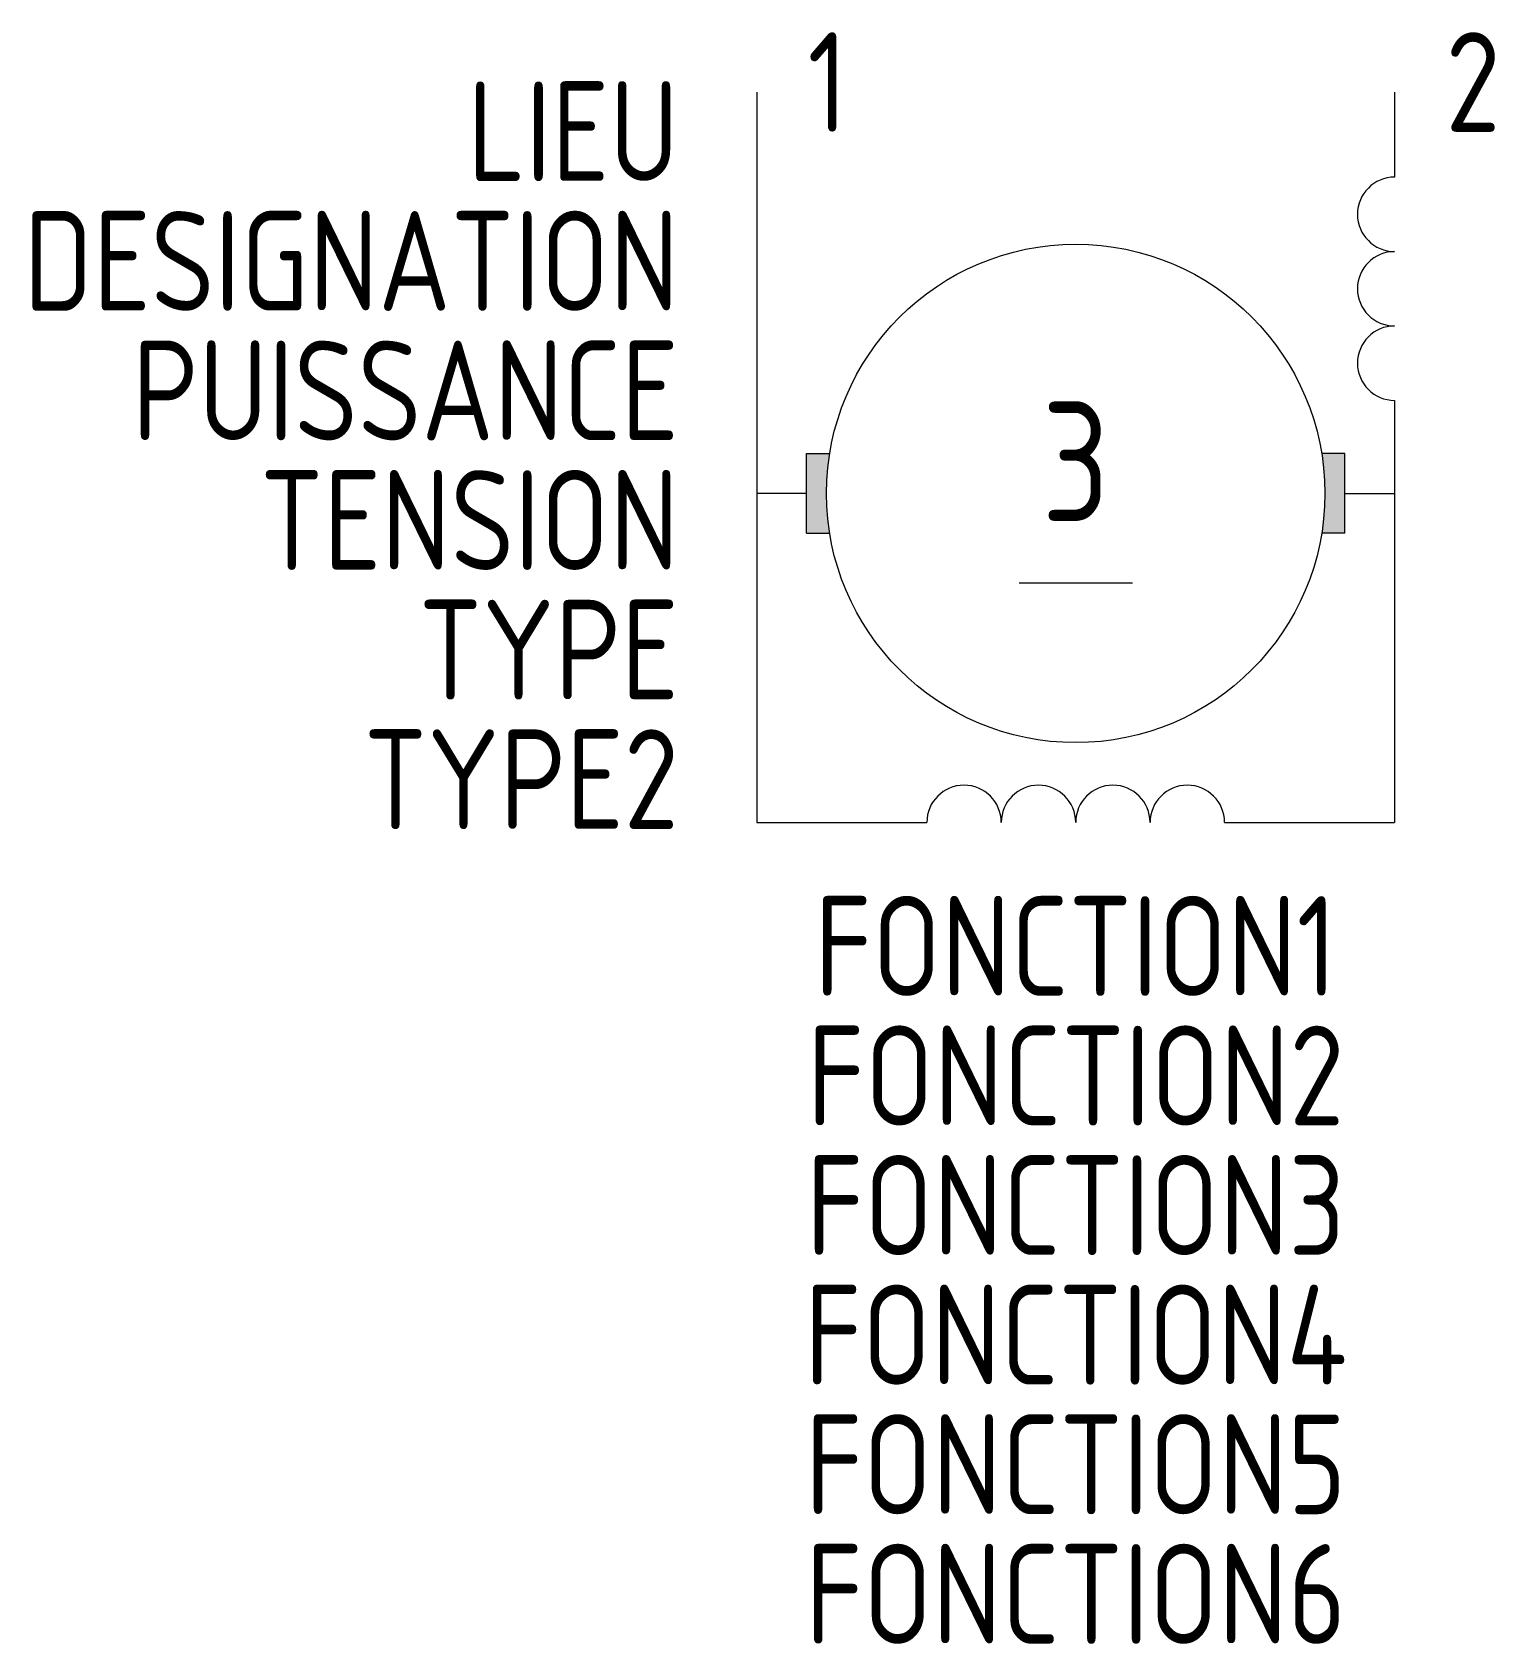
# Model space of a CAD drawing. Header units: millimetres. Extents: x -18.2 to 18.5, y -38.9 to 1.5.
import ezdxf
from ezdxf.enums import TextEntityAlignment as Align

# ---------------------------------------------------------------- set-up
doc = ezdxf.new("R2010")
doc.units = ezdxf.units.MM
for name, color, linetype in [('ELEC_FIL', 3, 'Continuous'), ('SYMB_FIL', 3, 'Continuous'), ('SYMB_FIL_FIN', 1, 'Continuous'), ('SYMB_TXT_CONTACT', 2, 'Continuous'), ('SYMB_TXT_NOM', 3, 'Continuous')]:
    doc.layers.add(name, color=color, linetype=linetype)
doc.styles.add('NET2_5', font='isocp.shx', dxfattribs={"width": 0.9, "height": 2.5})
doc.styles.add('NET_3', font='isocp.shx', dxfattribs={"width": 0.9, "height": 3})

msp = doc.modelspace()

# ---------------------------------------------------------------- hatches: boundary and pattern name
at = {"layer": 'ELEC_FIL'}
for points in [[(1.831, -9.067), (1.25, -9.067), (1.25, -11.067), (1.831, -11.067, -0.040194), (1.75, -10.067, -0.040194)], [(14.75, -9.067), (14.169, -9.067, -0.040194), (14.25, -10.067, -0.040194), (14.169, -11.067), (14.75, -11.067)]]:
    msp.add_hatch(color=256, dxfattribs=at).paths.add_polyline_path(points)

# ---------------------------------------------------------------- linework, layer by layer
at = {"layer": 'SYMB_FIL'}
for p, q in [((0, 0), (0, -18.317)), ((16, 0), (16, -2.133)), ((16, -7.733), (16, -18.317)), ((1.25, -11.067), (1.25, -9.067)), ((1.25, -9.067), (1.831, -9.067)), ((14.75, -9.067), (14.169, -9.067)), ((14.75, -11.067), (14.75, -9.067)), ((1.25, -10.067), (0, -10.067)), ((14.75, -10.067), (16, -10.067)), ((1.25, -11.067), (1.831, -11.067)), ((14.75, -11.067), (14.169, -11.067)), ((0, -18.317), (4.267, -18.317)), ((11.733, -18.317), (16, -18.317))]:
    msp.add_line(p, q, dxfattribs=at)
msp.add_circle((8, -10.067), 6.25, dxfattribs=at)
for centre, start, end in [((16, -3.067), 90, 270), ((16, -4.933), 90, 270), ((16, -6.8), 90, 270), ((5.2, -18.317), 0, 180), ((7.067, -18.317), 0, 180), ((8.933, -18.317), 0, 180), ((10.8, -18.317), 0, 180)]:
    msp.add_arc(centre, 0.933, start, end, dxfattribs=at)
at = {"layer": 'SYMB_FIL_FIN'}
msp.add_line((9.421, -12.317), (6.579, -12.317), dxfattribs=at)

# ---------------------------------------------------------------- texts
at = {"layer": 'SYMB_TXT_CONTACT', "style": 'NET2_5', "width": 0.9, "flags": 8}
for tag, p, s in [('1', (1.275, -1), '+'), ('2', (17.275, -1), '-')]:
    msp.add_attdef(tag, p, s, height=2.5, dxfattribs=at)
at = {"layer": 'SYMB_TXT_CONTACT', "style": 'NET_3', "width": 0.9, "flags": 8}
msp.add_attdef('3', text='G', height=3, dxfattribs=at).set_placement((8, -9.267), align=Align.MIDDLE_CENTER)
at = {"layer": 'SYMB_TXT_NOM', "style": 'NET2_5', "width": 0.9, "flags": 8}
for tag, text, p in [('LIEU', '', (-1.953, -2.235)), ('DESIGNATION', 'G?', (-1.953, -5.485)), ('PUISSANCE', 'KVA', (-1.953, -8.735)), ('TENSION', 'V', (-1.953, -11.985)), ('TYPE', 'A', (-1.953, -15.235)), ('TYPE2', '', (-1.953, -18.485))]:
    msp.add_attdef(tag, text=text, height=2.5, dxfattribs=at).set_placement(p, align=Align.RIGHT)
for tag, p in [('FONCTION1', (8, -22.667)), ('FONCTION2', (8, -25.917)), ('FONCTION3', (8, -29.167)), ('FONCTION4', (8, -32.417)), ('FONCTION5', (8, -35.667)), ('FONCTION6', (8, -38.917))]:
    msp.add_attdef(tag, text='', height=2.5, dxfattribs=at).set_placement(p, align=Align.CENTER)

doc.saveas('drawing.dxf')
